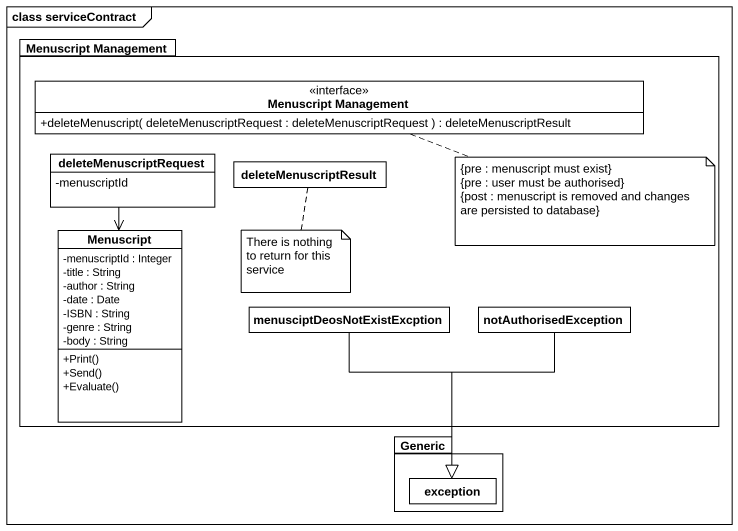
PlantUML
@startuml
mainframe class serviceContract
hide circle
hide empty members
skinparam classAttributeIconSize 0
package "Menuscript Management" as Menuscript_Management {
  interface "Menuscript Management" as Menuscript_Management_2 {
    +deleteMenuscript( deleteMenuscriptRequest : deleteMenuscriptRequest ) : deleteMenuscriptResult
  }
  class deleteMenuscriptRequest {
    -menuscriptId
  }
  class deleteMenuscriptResult
  class Menuscript {
    -menuscriptId : Integer
    -title : String
    -author : String
    -date : Date
    -ISBN : String
    -genre : String
    -body : String
    +Print()
    +Send()
    +Evaluate()
  }
  class "menusciptDeosNotExistExcption" as menusciptDeosNotExistExcptio
  class notAuthorisedException
}
package Generic {
  class "exception" as exception_
}
deleteMenuscriptRequest --> Menuscript
menusciptDeosNotExistExcptio --|> exception_
notAuthorisedException --|> exception_
note right of Menuscript_Management_2
  {pre : menuscript must exist}
  {pre : user must be authorised}
  {post : menuscript is removed and changes are persisted to database}
end note
note bottom of deleteMenuscriptResult : There is nothing to return for this service
@enduml
